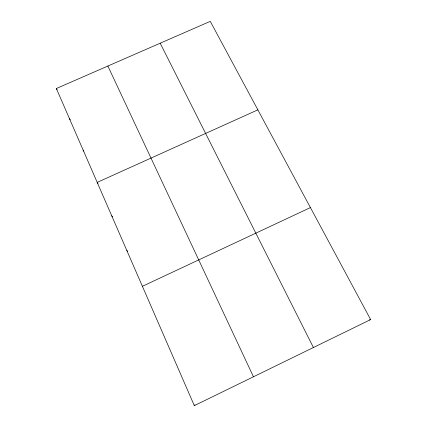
<?xml version="1.0" encoding="UTF-8"?>
<svg xmlns="http://www.w3.org/2000/svg" width="427" height="427" viewBox="0 0 427 427"><rect width="100%" height="100%" fill="white"/><g stroke="black" fill="none" stroke-linecap="round" stroke-linejoin="round"><path stroke-width="0.64" d="M194.317 405.65L370.641 319.577L210.271 21.35L56.359 88.517L194.317 405.65L194.974 404.796M142.394 286.298L310.418 207.586M257.86 109.846L97.191 182.388L97.986 183.439M369.398 319.924L370.641 319.577M126.798 250.446L127.678 251.364M111.741 215.832L112.531 216.783M83.126 150.058L83.857 151.094M69.521 118.786L70.252 119.87M56.359 88.517L57.037 89.574M160.189 43.207L313.407 347.514M107.866 66.041L253.462 376.779"/></g></svg>
